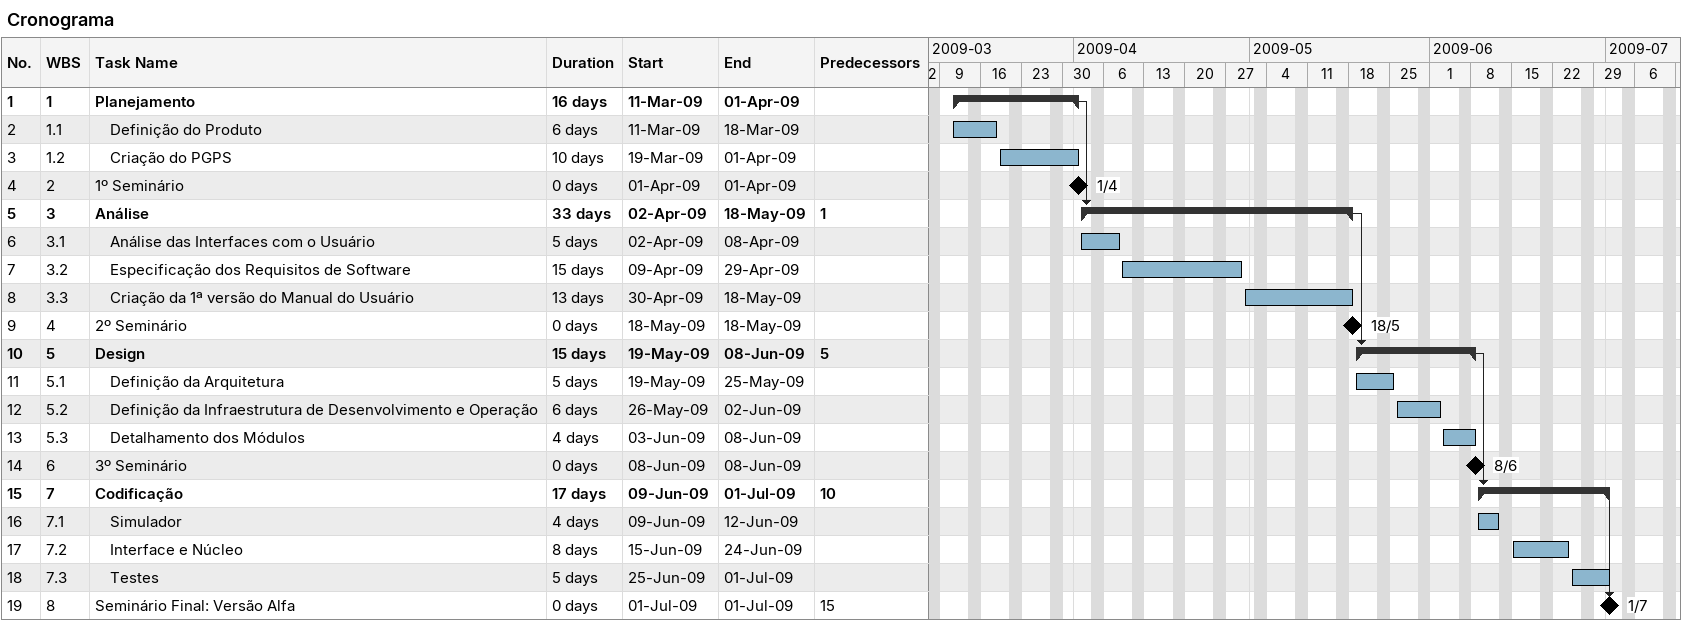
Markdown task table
Cronograma

| ID | WBS | Task | Duration | Start | Finish | Predecessors |
|---|---|---|---|---|---|---|
| 1 | 1 | **Planejamento** | 16d | 2009-03-11 | 2009-04-01 |  |
| 2 | 1.1 | Definição do Produto | 6d | 2009-03-11 | 2009-03-18 |  |
| 3 | 1.2 | Criação do PGPS | 10d | 2009-03-19 | 2009-04-01 |  |
| 4 | 2 | 1º Seminário | 0d | 2009-04-01 | 2009-04-01 |  |
| 5 | 3 | **Análise** | 33d | 2009-04-02 | 2009-05-18 | 1 |
| 6 | 3.1 | Análise das Interfaces com o Usuário | 5d | 2009-04-02 | 2009-04-08 |  |
| 7 | 3.2 | Especificação dos Requisitos de Software | 15d | 2009-04-09 | 2009-04-29 |  |
| 8 | 3.3 | Criação da 1ª versão do Manual do Usuário | 13d | 2009-04-30 | 2009-05-18 |  |
| 9 | 4 | 2º Seminário | 0d | 2009-05-18 | 2009-05-18 |  |
| 10 | 5 | **Design** | 15d | 2009-05-19 | 2009-06-08 | 5 |
| 11 | 5.1 | Definição da Arquitetura | 5d | 2009-05-19 | 2009-05-25 |  |
| 12 | 5.2 | Definição da Infraestrutura de Desenvolvimento e Operação | 6d | 2009-05-26 | 2009-06-02 |  |
| 13 | 5.3 | Detalhamento dos Módulos | 4d | 2009-06-03 | 2009-06-08 |  |
| 14 | 6 | 3º Seminário | 0d | 2009-06-08 | 2009-06-08 |  |
| 15 | 7 | **Codificação** | 17d | 2009-06-09 | 2009-07-01 | 10 |
| 16 | 7.1 | Simulador | 4d | 2009-06-09 | 2009-06-12 |  |
| 17 | 7.2 | Interface e Núcleo | 8d | 2009-06-15 | 2009-06-24 |  |
| 18 | 7.3 | Testes | 5d | 2009-06-25 | 2009-07-01 |  |
| 19 | 8 | Seminário Final: Versão Alfa | 0d | 2009-07-01 | 2009-07-01 | 15 |
